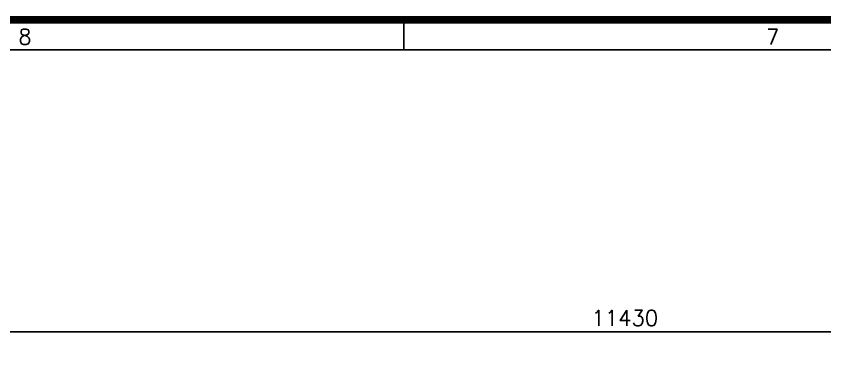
# Model space of a CAD drawing. Header units: millimetres. Extents: x 0 to 55611, y 0 to 32827.
# Drawn here: x 3682 to 10171, y 29269 to 32111 of the extents above; entities that cross this region are included whole.
import ezdxf

# ---------------------------------------------------------------- set-up
doc = ezdxf.new("R2010")
doc.units = ezdxf.units.MM
doc.header["$LTSCALE"] = 10
doc.header["$PDSIZE"] = -1
doc.styles.add('1', font='romans.shx', dxfattribs={"height": 125})
doc.styles.get("Standard").update_dxf_attribs({"font": 'romans.shx'})
doc.dimstyles.new('50', dxfattribs={"dimscale": 0, "dimtxt": 125, "dimasz": 125, "dimexe": 125, "dimexo": 125, "dimgap": 50, "dimtad": 1, "dimdec": 0, "dimlfac": 49.861111, "dimzin": 1, "dimtxsty": '1', "dimcen": 2.5, "dimclrd": 1, "dimclre": 1, "dimadec": 0, "dimazin": 0, "dimtfac": 1, "dimtdec": 0, "dimtmove": 0, "dimatfit": 3, "dimfxl": 1, "dimtzin": 1, "dimarcsym": 0})

# ---------------------------------------------------------------- blocks, each defined once
blk = doc.blocks.new('*D102')
at = {"color": 1, "lineweight": -2, "transparency": 16777216}
for p, q in [((2852.1, 28134.6), (2852.1, 29698.3)), ((14281.6, 24592.9), (14281.6, 29698.3)), ((2977.1, 29573.3), (14156.6, 29573.3))]:
    blk.add_line(p, q, dxfattribs=at)
at = {"color": 1, "transparency": 16777216}
for points in [[(2977.1, 29594.1), (2977.1, 29552.5), (2852.1, 29573.3)], [(14156.6, 29594.1), (14156.6, 29552.5), (14281.6, 29573.3)]]:
    blk.add_solid(points, dxfattribs=at)
at = {"layer": 'Defpoints', "color": 0, "transparency": 16777216}
for p in [(14281.6, 29573.3), (2852.1, 28009.6), (14281.6, 24467.9)]:
    blk.add_point(p, dxfattribs=at)
at = {"color": 0, "transparency": 16777216, "insert": (8566.3, 29748.3), "char_height": 125, "attachment_point": 2, "style": '1'}
blk.add_mtext('11430', dxfattribs=at)

msp = doc.modelspace()

# ---------------------------------------------------------------- linework, layer by layer
at = {"color": 0}
msp.add_line((6791.7, 32081.1), (6791.7, 31841.1), dxfattribs=at)
msp.add_line((671.7, 31841.1), (48885.3, 31841.1))
at = {"const_width": 60}
msp.add_lwpolyline([(431.7, 32081.1), (49125.3, 32081.1), (49125.3, 1001.1), (431.7, 1001.1)], close=True, dxfattribs=at)

# ---------------------------------------------------------------- texts
at = {"color": 0, "char_height": 123.7, "attachment_point": 1}
for s, insert in [('8', (3699.7, 32007.6)), ('7', (9699.7, 32007.6))]:
    msp.add_mtext(s, dxfattribs=dict(at, insert=insert))

# ---------------------------------------------------------------- dimensions: what is measured, and where the dimension line sits
dim = msp.add_linear_dim(base=(14281.6064, 29573.3039), p1=(2852.0783, 28009.5829), p2=(14281.6064, 24467.9129), dimstyle='50', override={"dimscale": 1, "dimlfac": 1})
dim.commit()
dim.dimension.update_dxf_attribs({"geometry": '*D102', "text_midpoint": (8566.3181, 29573.3039), "dimtype": 160})

doc.saveas('drawing.dxf')
